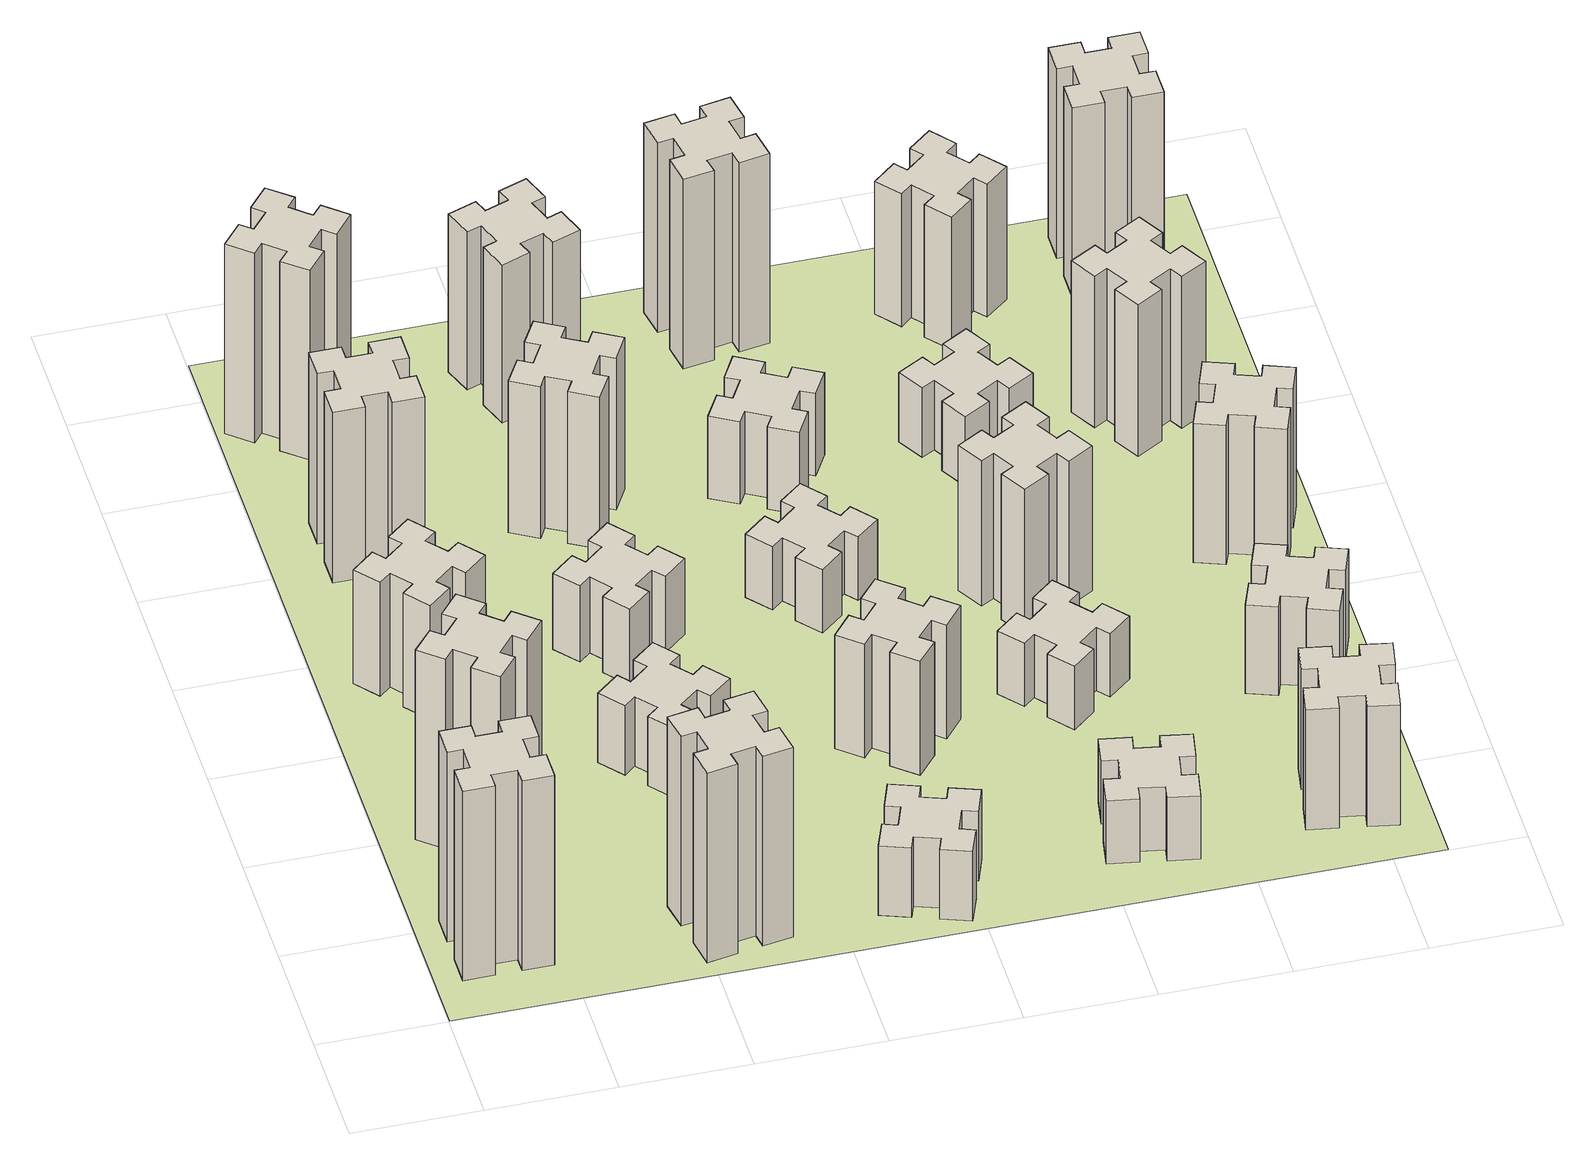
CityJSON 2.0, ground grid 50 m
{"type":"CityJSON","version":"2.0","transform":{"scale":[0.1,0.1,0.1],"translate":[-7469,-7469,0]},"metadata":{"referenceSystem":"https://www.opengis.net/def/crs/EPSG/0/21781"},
"CityObjects":{
"building1":{"type":"Building","attributes":{"class":"1000","function":"1000","usage":"1000","yearOfConstruction":2016,"roofType":"1000","measuredHeight":90,"storeysAboveGround":30,"storeysBelowGround":0},"geometry":[{"type":"Solid","lod":"1","boundaries":[[[[0,1,2,3,4,5,6,7,8,9,10,11,12,13,14,15,16,17,18,19]],[[17,16,20,21]],[[16,15,22,20]],[[15,14,23,22]],[[14,13,24,23]],[[13,12,25,24]],[[12,11,26,25]],[[11,10,27,26]],[[10,9,28,27]],[[9,8,29,28]],[[8,7,30,29]],[[7,6,31,30]],[[6,5,32,31]],[[5,4,33,32]],[[4,3,34,33]],[[3,2,35,34]],[[2,1,36,35]],[[1,0,37,36]],[[0,19,38,37]],[[19,18,39,38]],[[18,17,21,39]],[[24,25,26,27,28,29,30,31,32,33,34,35,36,37,38,39,21,20,22,23]]]]}]},
"building2":{"type":"Building","attributes":{"class":"1000","function":"1000","usage":"1000","yearOfConstruction":2016,"roofType":"1000","measuredHeight":90,"storeysAboveGround":30,"storeysBelowGround":0},"geometry":[{"type":"Solid","lod":"1","boundaries":[[[[40,41,42,43,44,45,46,47,48,49,50,51,52,53,54,55,56,57,58,59]],[[57,56,60,61]],[[56,55,62,60]],[[55,54,63,62]],[[54,53,64,63]],[[53,52,65,64]],[[52,51,66,65]],[[51,50,67,66]],[[50,49,68,67]],[[49,48,69,68]],[[48,47,70,69]],[[47,46,71,70]],[[46,45,72,71]],[[45,44,73,72]],[[44,43,74,73]],[[43,42,75,74]],[[42,41,76,75]],[[41,40,77,76]],[[40,59,78,77]],[[59,58,79,78]],[[58,57,61,79]],[[64,65,66,67,68,69,70,71,72,73,74,75,76,77,78,79,61,60,62,63]]]]}]},
"building3":{"type":"Building","attributes":{"class":"1000","function":"1000","usage":"1000","yearOfConstruction":2016,"roofType":"1000","measuredHeight":54,"storeysAboveGround":30,"storeysBelowGround":0},"geometry":[{"type":"Solid","lod":"1","boundaries":[[[[80,81,82,83,84,85,86,87,88,89,90,91,92,93,94,95,96,97,98,99]],[[97,96,100,101]],[[96,95,102,100]],[[95,94,103,102]],[[94,93,104,103]],[[93,92,105,104]],[[92,91,106,105]],[[91,90,107,106]],[[90,89,108,107]],[[89,88,109,108]],[[88,87,110,109]],[[87,86,111,110]],[[86,85,112,111]],[[85,84,113,112]],[[84,83,114,113]],[[83,82,115,114]],[[82,81,116,115]],[[81,80,117,116]],[[80,99,118,117]],[[99,98,119,118]],[[98,97,101,119]],[[104,105,106,107,108,109,110,111,112,113,114,115,116,117,118,119,101,100,102,103]]]]}]},
"building4":{"type":"Building","attributes":{"class":"1000","function":"1000","usage":"1000","yearOfConstruction":2016,"roofType":"1000","measuredHeight":81,"storeysAboveGround":30,"storeysBelowGround":0},"geometry":[{"type":"Solid","lod":"1","boundaries":[[[[120,121,122,123,124,125,126,127,128,129,130,131,132,133,134,135,136,137,138,139]],[[137,136,140,141]],[[136,135,142,140]],[[135,134,143,142]],[[134,133,144,143]],[[133,132,145,144]],[[132,131,146,145]],[[131,130,147,146]],[[130,129,148,147]],[[129,128,149,148]],[[128,127,150,149]],[[127,126,151,150]],[[126,125,152,151]],[[125,124,153,152]],[[124,123,154,153]],[[123,122,155,154]],[[122,121,156,155]],[[121,120,157,156]],[[120,139,158,157]],[[139,138,159,158]],[[138,137,141,159]],[[144,145,146,147,148,149,150,151,152,153,154,155,156,157,158,159,141,140,142,143]]]]}]},
"building5":{"type":"Building","attributes":{"class":"1000","function":"1000","usage":"1000","yearOfConstruction":2016,"roofType":"1000","measuredHeight":90,"storeysAboveGround":30,"storeysBelowGround":0},"geometry":[{"type":"Solid","lod":"1","boundaries":[[[[160,161,162,163,164,165,166,167,168,169,170,171,172,173,174,175,176,177,178,179]],[[177,176,180,181]],[[176,175,182,180]],[[175,174,183,182]],[[174,173,184,183]],[[173,172,185,184]],[[172,171,186,185]],[[171,170,187,186]],[[170,169,188,187]],[[169,168,189,188]],[[168,167,190,189]],[[167,166,191,190]],[[166,165,192,191]],[[165,164,193,192]],[[164,163,194,193]],[[163,162,195,194]],[[162,161,196,195]],[[161,160,197,196]],[[160,179,198,197]],[[179,178,199,198]],[[178,177,181,199]],[[184,185,186,187,188,189,190,191,192,193,194,195,196,197,198,199,181,180,182,183]]]]}]},
"building6":{"type":"Building","attributes":{"class":"1000","function":"1000","usage":"1000","yearOfConstruction":2016,"roofType":"1000","measuredHeight":90,"storeysAboveGround":30,"storeysBelowGround":0},"geometry":[{"type":"Solid","lod":"1","boundaries":[[[[200,201,202,203,204,205,206,207,208,209,210,211,212,213,214,215,216,217,218,219]],[[217,216,220,221]],[[216,215,222,220]],[[215,214,223,222]],[[214,213,224,223]],[[213,212,225,224]],[[212,211,226,225]],[[211,210,227,226]],[[210,209,228,227]],[[209,208,229,228]],[[208,207,230,229]],[[207,206,231,230]],[[206,205,232,231]],[[205,204,233,232]],[[204,203,234,233]],[[203,202,235,234]],[[202,201,236,235]],[[201,200,237,236]],[[200,219,238,237]],[[219,218,239,238]],[[218,217,221,239]],[[224,225,226,227,228,229,230,231,232,233,234,235,236,237,238,239,221,220,222,223]]]]}]},
"building7":{"type":"Building","attributes":{"class":"1000","function":"1000","usage":"1000","yearOfConstruction":2016,"roofType":"1000","measuredHeight":33,"storeysAboveGround":30,"storeysBelowGround":0},"geometry":[{"type":"Solid","lod":"1","boundaries":[[[[240,241,242,243,244,245,246,247,248,249,250,251,252,253,254,255,256,257,258,259]],[[257,256,260,261]],[[256,255,262,260]],[[255,254,263,262]],[[254,253,264,263]],[[253,252,265,264]],[[252,251,266,265]],[[251,250,267,266]],[[250,249,268,267]],[[249,248,269,268]],[[248,247,270,269]],[[247,246,271,270]],[[246,245,272,271]],[[245,244,273,272]],[[244,243,274,273]],[[243,242,275,274]],[[242,241,276,275]],[[241,240,277,276]],[[240,259,278,277]],[[259,258,279,278]],[[258,257,261,279]],[[264,265,266,267,268,269,270,271,272,273,274,275,276,277,278,279,261,260,262,263]]]]}]},
"building8":{"type":"Building","attributes":{"class":"1000","function":"1000","usage":"1000","yearOfConstruction":2016,"roofType":"1000","measuredHeight":36,"storeysAboveGround":30,"storeysBelowGround":0},"geometry":[{"type":"Solid","lod":"1","boundaries":[[[[280,281,282,283,284,285,286,287,288,289,290,291,292,293,294,295,296,297,298,299]],[[297,296,300,301]],[[296,295,302,300]],[[295,294,303,302]],[[294,293,304,303]],[[293,292,305,304]],[[292,291,306,305]],[[291,290,307,306]],[[290,289,308,307]],[[289,288,309,308]],[[288,287,310,309]],[[287,286,311,310]],[[286,285,312,311]],[[285,284,313,312]],[[284,283,314,313]],[[283,282,315,314]],[[282,281,316,315]],[[281,280,317,316]],[[280,299,318,317]],[[299,298,319,318]],[[298,297,301,319]],[[304,305,306,307,308,309,310,311,312,313,314,315,316,317,318,319,301,300,302,303]]]]}]},
"building9":{"type":"Building","attributes":{"class":"1000","function":"1000","usage":"1000","yearOfConstruction":2016,"roofType":"1000","measuredHeight":72,"storeysAboveGround":30,"storeysBelowGround":0},"geometry":[{"type":"Solid","lod":"1","boundaries":[[[[320,321,322,323,324,325,326,327,328,329,330,331,332,333,334,335,336,337,338,339]],[[337,336,340,341]],[[336,335,342,340]],[[335,334,343,342]],[[334,333,344,343]],[[333,332,345,344]],[[332,331,346,345]],[[331,330,347,346]],[[330,329,348,347]],[[329,328,349,348]],[[328,327,350,349]],[[327,326,351,350]],[[326,325,352,351]],[[325,324,353,352]],[[324,323,354,353]],[[323,322,355,354]],[[322,321,356,355]],[[321,320,357,356]],[[320,339,358,357]],[[339,338,359,358]],[[338,337,341,359]],[[344,345,346,347,348,349,350,351,352,353,354,355,356,357,358,359,341,340,342,343]]]]}]},
"building10":{"type":"Building","attributes":{"class":"1000","function":"1000","usage":"1000","yearOfConstruction":2016,"roofType":"1000","measuredHeight":33,"storeysAboveGround":30,"storeysBelowGround":0},"geometry":[{"type":"Solid","lod":"1","boundaries":[[[[360,361,362,363,364,365,366,367,368,369,370,371,372,373,374,375,376,377,378,379]],[[377,376,380,381]],[[376,375,382,380]],[[375,374,383,382]],[[374,373,384,383]],[[373,372,385,384]],[[372,371,386,385]],[[371,370,387,386]],[[370,369,388,387]],[[369,368,389,388]],[[368,367,390,389]],[[367,366,391,390]],[[366,365,392,391]],[[365,364,393,392]],[[364,363,394,393]],[[363,362,395,394]],[[362,361,396,395]],[[361,360,397,396]],[[360,379,398,397]],[[379,378,399,398]],[[378,377,381,399]],[[384,385,386,387,388,389,390,391,392,393,394,395,396,397,398,399,381,380,382,383]]]]}]},
"building11":{"type":"Building","attributes":{"class":"1000","function":"1000","usage":"1000","yearOfConstruction":2016,"roofType":"1000","measuredHeight":75,"storeysAboveGround":30,"storeysBelowGround":0},"geometry":[{"type":"Solid","lod":"1","boundaries":[[[[400,401,402,403,404,405,406,407,408,409,410,411,412,413,414,415,416,417,418,419]],[[417,416,420,421]],[[416,415,422,420]],[[415,414,423,422]],[[414,413,424,423]],[[413,412,425,424]],[[412,411,426,425]],[[411,410,427,426]],[[410,409,428,427]],[[409,408,429,428]],[[408,407,430,429]],[[407,406,431,430]],[[406,405,432,431]],[[405,404,433,432]],[[404,403,434,433]],[[403,402,435,434]],[[402,401,436,435]],[[401,400,437,436]],[[400,419,438,437]],[[419,418,439,438]],[[418,417,421,439]],[[424,425,426,427,428,429,430,431,432,433,434,435,436,437,438,439,421,420,422,423]]]]}]},
"building12":{"type":"Building","attributes":{"class":"1000","function":"1000","usage":"1000","yearOfConstruction":2016,"roofType":"1000","measuredHeight":54,"storeysAboveGround":30,"storeysBelowGround":0},"geometry":[{"type":"Solid","lod":"1","boundaries":[[[[440,441,442,443,444,445,446,447,448,449,450,451,452,453,454,455,456,457,458,459]],[[457,456,460,461]],[[456,455,462,460]],[[455,454,463,462]],[[454,453,464,463]],[[453,452,465,464]],[[452,451,466,465]],[[451,450,467,466]],[[450,449,468,467]],[[449,448,469,468]],[[448,447,470,469]],[[447,446,471,470]],[[446,445,472,471]],[[445,444,473,472]],[[444,443,474,473]],[[443,442,475,474]],[[442,441,476,475]],[[441,440,477,476]],[[440,459,478,477]],[[459,458,479,478]],[[458,457,461,479]],[[464,465,466,467,468,469,470,471,472,473,474,475,476,477,478,479,461,460,462,463]]]]}]},
"building13":{"type":"Building","attributes":{"class":"1000","function":"1000","usage":"1000","yearOfConstruction":2016,"roofType":"1000","measuredHeight":30,"storeysAboveGround":30,"storeysBelowGround":0},"geometry":[{"type":"Solid","lod":"1","boundaries":[[[[480,481,482,483,484,485,486,487,488,489,490,491,492,493,494,495,496,497,498,499]],[[497,496,500,501]],[[496,495,502,500]],[[495,494,503,502]],[[494,493,504,503]],[[493,492,505,504]],[[492,491,506,505]],[[491,490,507,506]],[[490,489,508,507]],[[489,488,509,508]],[[488,487,510,509]],[[487,486,511,510]],[[486,485,512,511]],[[485,484,513,512]],[[484,483,514,513]],[[483,482,515,514]],[[482,481,516,515]],[[481,480,517,516]],[[480,499,518,517]],[[499,498,519,518]],[[498,497,501,519]],[[504,505,506,507,508,509,510,511,512,513,514,515,516,517,518,519,501,500,502,503]]]]}]},
"building14":{"type":"Building","attributes":{"class":"1000","function":"1000","usage":"1000","yearOfConstruction":2016,"roofType":"1000","measuredHeight":39,"storeysAboveGround":30,"storeysBelowGround":0},"geometry":[{"type":"Solid","lod":"1","boundaries":[[[[520,521,522,523,524,525,526,527,528,529,530,531,532,533,534,535,536,537,538,539]],[[537,536,540,541]],[[536,535,542,540]],[[535,534,543,542]],[[534,533,544,543]],[[533,532,545,544]],[[532,531,546,545]],[[531,530,547,546]],[[530,529,548,547]],[[529,528,549,548]],[[528,527,550,549]],[[527,526,551,550]],[[526,525,552,551]],[[525,524,553,552]],[[524,523,554,553]],[[523,522,555,554]],[[522,521,556,555]],[[521,520,557,556]],[[520,539,558,557]],[[539,538,559,558]],[[538,537,541,559]],[[544,545,546,547,548,549,550,551,552,553,554,555,556,557,558,559,541,540,542,543]]]]}]},
"building15":{"type":"Building","attributes":{"class":"1000","function":"1000","usage":"1000","yearOfConstruction":2016,"roofType":"1000","measuredHeight":30,"storeysAboveGround":30,"storeysBelowGround":0},"geometry":[{"type":"Solid","lod":"1","boundaries":[[[[560,561,562,563,564,565,566,567,568,569,570,571,572,573,574,575,576,577,578,579]],[[577,576,580,581]],[[576,575,582,580]],[[575,574,583,582]],[[574,573,584,583]],[[573,572,585,584]],[[572,571,586,585]],[[571,570,587,586]],[[570,569,588,587]],[[569,568,589,588]],[[568,567,590,589]],[[567,566,591,590]],[[566,565,592,591]],[[565,564,593,592]],[[564,563,594,593]],[[563,562,595,594]],[[562,561,596,595]],[[561,560,597,596]],[[560,579,598,597]],[[579,578,599,598]],[[578,577,581,599]],[[584,585,586,587,588,589,590,591,592,593,594,595,596,597,598,599,581,580,582,583]]]]}]},
"building16":{"type":"Building","attributes":{"class":"1000","function":"1000","usage":"1000","yearOfConstruction":2016,"roofType":"1000","measuredHeight":90,"storeysAboveGround":30,"storeysBelowGround":0},"geometry":[{"type":"Solid","lod":"1","boundaries":[[[[600,601,602,603,604,605,606,607,608,609,610,611,612,613,614,615,616,617,618,619]],[[617,616,620,621]],[[616,615,622,620]],[[615,614,623,622]],[[614,613,624,623]],[[613,612,625,624]],[[612,611,626,625]],[[611,610,627,626]],[[610,609,628,627]],[[609,608,629,628]],[[608,607,630,629]],[[607,606,631,630]],[[606,605,632,631]],[[605,604,633,632]],[[604,603,634,633]],[[603,602,635,634]],[[602,601,636,635]],[[601,600,637,636]],[[600,619,638,637]],[[619,618,639,638]],[[618,617,621,639]],[[624,625,626,627,628,629,630,631,632,633,634,635,636,637,638,639,621,620,622,623]]]]}]},
"building17":{"type":"Building","attributes":{"class":"1000","function":"1000","usage":"1000","yearOfConstruction":2016,"roofType":"1000","measuredHeight":30,"storeysAboveGround":30,"storeysBelowGround":0},"geometry":[{"type":"Solid","lod":"1","boundaries":[[[[640,641,642,643,644,645,646,647,648,649,650,651,652,653,654,655,656,657,658,659]],[[657,656,660,661]],[[656,655,662,660]],[[655,654,663,662]],[[654,653,664,663]],[[653,652,665,664]],[[652,651,666,665]],[[651,650,667,666]],[[650,649,668,667]],[[649,648,669,668]],[[648,647,670,669]],[[647,646,671,670]],[[646,645,672,671]],[[645,644,673,672]],[[644,643,674,673]],[[643,642,675,674]],[[642,641,676,675]],[[641,640,677,676]],[[640,659,678,677]],[[659,658,679,678]],[[658,657,661,679]],[[664,665,666,667,668,669,670,671,672,673,674,675,676,677,678,679,661,660,662,663]]]]}]},
"building18":{"type":"Building","attributes":{"class":"1000","function":"1000","usage":"1000","yearOfConstruction":2016,"roofType":"1000","measuredHeight":69,"storeysAboveGround":30,"storeysBelowGround":0},"geometry":[{"type":"Solid","lod":"1","boundaries":[[[[680,681,682,683,684,685,686,687,688,689,690,691,692,693,694,695,696,697,698,699]],[[697,696,700,701]],[[696,695,702,700]],[[695,694,703,702]],[[694,693,704,703]],[[693,692,705,704]],[[692,691,706,705]],[[691,690,707,706]],[[690,689,708,707]],[[689,688,709,708]],[[688,687,710,709]],[[687,686,711,710]],[[686,685,712,711]],[[685,684,713,712]],[[684,683,714,713]],[[683,682,715,714]],[[682,681,716,715]],[[681,680,717,716]],[[680,699,718,717]],[[699,698,719,718]],[[698,697,701,719]],[[704,705,706,707,708,709,710,711,712,713,714,715,716,717,718,719,701,700,702,703]]]]}]},
"building19":{"type":"Building","attributes":{"class":"1000","function":"1000","usage":"1000","yearOfConstruction":2016,"roofType":"1000","measuredHeight":33,"storeysAboveGround":30,"storeysBelowGround":0},"geometry":[{"type":"Solid","lod":"1","boundaries":[[[[720,721,722,723,724,725,726,727,728,729,730,731,732,733,734,735,736,737,738,739]],[[737,736,740,741]],[[736,735,742,740]],[[735,734,743,742]],[[734,733,744,743]],[[733,732,745,744]],[[732,731,746,745]],[[731,730,747,746]],[[730,729,748,747]],[[729,728,749,748]],[[728,727,750,749]],[[727,726,751,750]],[[726,725,752,751]],[[725,724,753,752]],[[724,723,754,753]],[[723,722,755,754]],[[722,721,756,755]],[[721,720,757,756]],[[720,739,758,757]],[[739,738,759,758]],[[738,737,741,759]],[[744,745,746,747,748,749,750,751,752,753,754,755,756,757,758,759,741,740,742,743]]]]}]},
"building20":{"type":"Building","attributes":{"class":"1000","function":"1000","usage":"1000","yearOfConstruction":2016,"roofType":"1000","measuredHeight":57,"storeysAboveGround":30,"storeysBelowGround":0},"geometry":[{"type":"Solid","lod":"1","boundaries":[[[[760,761,762,763,764,765,766,767,768,769,770,771,772,773,774,775,776,777,778,779]],[[777,776,780,781]],[[776,775,782,780]],[[775,774,783,782]],[[774,773,784,783]],[[773,772,785,784]],[[772,771,786,785]],[[771,770,787,786]],[[770,769,788,787]],[[769,768,789,788]],[[768,767,790,789]],[[767,766,791,790]],[[766,765,792,791]],[[765,764,793,792]],[[764,763,794,793]],[[763,762,795,794]],[[762,761,796,795]],[[761,760,797,796]],[[760,779,798,797]],[[779,778,799,798]],[[778,777,781,799]],[[784,785,786,787,788,789,790,791,792,793,794,795,796,797,798,799,781,780,782,783]]]]}]},
"building21":{"type":"Building","attributes":{"class":"1000","function":"1000","usage":"1000","yearOfConstruction":2016,"roofType":"1000","measuredHeight":63,"storeysAboveGround":30,"storeysBelowGround":0},"geometry":[{"type":"Solid","lod":"1","boundaries":[[[[800,801,802,803,804,805,806,807,808,809,810,811,812,813,814,815,816,817,818,819]],[[817,816,820,821]],[[816,815,822,820]],[[815,814,823,822]],[[814,813,824,823]],[[813,812,825,824]],[[812,811,826,825]],[[811,810,827,826]],[[810,809,828,827]],[[809,808,829,828]],[[808,807,830,829]],[[807,806,831,830]],[[806,805,832,831]],[[805,804,833,832]],[[804,803,834,833]],[[803,802,835,834]],[[802,801,836,835]],[[801,800,837,836]],[[800,819,838,837]],[[819,818,839,838]],[[818,817,821,839]],[[824,825,826,827,828,829,830,831,832,833,834,835,836,837,838,839,821,820,822,823]]]]}]},
"building22":{"type":"Building","attributes":{"class":"1000","function":"1000","usage":"1000","yearOfConstruction":2016,"roofType":"1000","measuredHeight":42,"storeysAboveGround":30,"storeysBelowGround":0},"geometry":[{"type":"Solid","lod":"1","boundaries":[[[[840,841,842,843,844,845,846,847,848,849,850,851,852,853,854,855,856,857,858,859]],[[857,856,860,861]],[[856,855,862,860]],[[855,854,863,862]],[[854,853,864,863]],[[853,852,865,864]],[[852,851,866,865]],[[851,850,867,866]],[[850,849,868,867]],[[849,848,869,868]],[[848,847,870,869]],[[847,846,871,870]],[[846,845,872,871]],[[845,844,873,872]],[[844,843,874,873]],[[843,842,875,874]],[[842,841,876,875]],[[841,840,877,876]],[[840,859,878,877]],[[859,858,879,878]],[[858,857,861,879]],[[864,865,866,867,868,869,870,871,872,873,874,875,876,877,878,879,861,860,862,863]]]]}]},
"building23":{"type":"Building","attributes":{"class":"1000","function":"1000","usage":"1000","yearOfConstruction":2016,"roofType":"1000","measuredHeight":66,"storeysAboveGround":30,"storeysBelowGround":0},"geometry":[{"type":"Solid","lod":"1","boundaries":[[[[880,881,882,883,884,885,886,887,888,889,890,891,892,893,894,895,896,897,898,899]],[[897,896,900,901]],[[896,895,902,900]],[[895,894,903,902]],[[894,893,904,903]],[[893,892,905,904]],[[892,891,906,905]],[[891,890,907,906]],[[890,889,908,907]],[[889,888,909,908]],[[888,887,910,909]],[[887,886,911,910]],[[886,885,912,911]],[[885,884,913,912]],[[884,883,914,913]],[[883,882,915,914]],[[882,881,916,915]],[[881,880,917,916]],[[880,899,918,917]],[[899,898,919,918]],[[898,897,901,919]],[[904,905,906,907,908,909,910,911,912,913,914,915,916,917,918,919,901,900,902,903]]]]}]},
"building24":{"type":"Building","attributes":{"class":"1000","function":"1000","usage":"1000","yearOfConstruction":2016,"roofType":"1000","measuredHeight":72,"storeysAboveGround":30,"storeysBelowGround":0},"geometry":[{"type":"Solid","lod":"1","boundaries":[[[[920,921,922,923,924,925,926,927,928,929,930,931,932,933,934,935,936,937,938,939]],[[937,936,940,941]],[[936,935,942,940]],[[935,934,943,942]],[[934,933,944,943]],[[933,932,945,944]],[[932,931,946,945]],[[931,930,947,946]],[[930,929,948,947]],[[929,928,949,948]],[[928,927,950,949]],[[927,926,951,950]],[[926,925,952,951]],[[925,924,953,952]],[[924,923,954,953]],[[923,922,955,954]],[[922,921,956,955]],[[921,920,957,956]],[[920,939,958,957]],[[939,938,959,958]],[[938,937,941,959]],[[944,945,946,947,948,949,950,951,952,953,954,955,956,957,958,959,941,940,942,943]]]]}]},
"building25":{"type":"Building","attributes":{"class":"1000","function":"1000","usage":"1000","yearOfConstruction":2016,"roofType":"1000","measuredHeight":90,"storeysAboveGround":30,"storeysBelowGround":0},"geometry":[{"type":"Solid","lod":"1","boundaries":[[[[960,961,962,963,964,965,966,967,968,969,970,971,972,973,974,975,976,977,978,979]],[[977,976,980,981]],[[976,975,982,980]],[[975,974,983,982]],[[974,973,984,983]],[[973,972,985,984]],[[972,971,986,985]],[[971,970,987,986]],[[970,969,988,987]],[[969,968,989,988]],[[968,967,990,989]],[[967,966,991,990]],[[966,965,992,991]],[[965,964,993,992]],[[964,963,994,993]],[[963,962,995,994]],[[962,961,996,995]],[[961,960,997,996]],[[960,979,998,997]],[[979,978,999,998]],[[978,977,981,999]],[[984,985,986,987,988,989,990,991,992,993,994,995,996,997,998,999,981,980,982,983]]]]}]},
"landuse1":{"type":"LandUse","attributes":{"name":"plot1","function":"1010"},"geometry":[{"type":"MultiSurface","lod":"1","boundaries":[[[1000,1001,1002,1003]]]}]}
},
"vertices":[
[165,425,0],[165,325,0],[105,325,0],[105,205,0],[225,205,0],[225,265,0],[325,265,0],[325,205,0],[445,205,0],[445,325,0],[385,325,0],[385,425,0],[445,425,0],[445,545,0],[325,545,0],[325,485,0],[225,485,0],[225,545,0],[105,545,0],[105,425,0],[225,485,900],[225,545,900],[325,485,900],[325,545,900],[445,545,900],[445,425,900],[385,425,900],[385,325,900],[445,325,900],[445,205,900],[325,205,900],[325,265,900],[225,265,900],[225,205,900],[105,205,900],[105,325,900],[165,325,900],[165,425,900],[105,425,900],[105,545,900],
[484,1067,0],[408,1132,0],[446,1178,0],[354,1255,0],[277,1163,0],[323,1124,0],[259,1048,0],[213,1086,0],[136,994,0],[228,917,0],[266,963,0],[343,899,0],[304,853,0],[396,776,0],[473,868,0],[427,906,0],[492,983,0],[538,944,0],[615,1036,0],[523,1113,0],[492,983,900],[538,944,900],[427,906,900],[473,868,900],[396,776,900],[304,853,900],[343,899,900],[266,963,900],[228,917,900],[136,994,900],[213,1086,900],[259,1048,900],[323,1124,900],[277,1163,900],[354,1255,900],[446,1178,900],[408,1132,900],[484,1067,900],[523,1113,900],[615,1036,900],
[492,1888,0],[427,1964,0],[473,2003,0],[396,2095,0],[304,2018,0],[343,1972,0],[266,1907,0],[228,1953,0],[136,1876,0],[213,1784,0],[259,1823,0],[323,1746,0],[277,1708,0],[354,1616,0],[446,1693,0],[408,1739,0],[484,1803,0],[523,1757,0],[615,1834,0],[538,1926,0],[484,1803,540],[523,1757,540],[408,1739,540],[446,1693,540],[354,1616,540],[277,1708,540],[323,1746,540],[259,1823,540],[213,1784,540],[136,1876,540],[228,1953,540],[266,1907,540],[343,1972,540],[304,2018,540],[396,2095,540],[473,2003,540],[427,1964,540],[492,1888,540],[538,1926,540],[615,1834,540],
[485,2545,0],[485,2645,0],[545,2645,0],[545,2765,0],[425,2765,0],[425,2705,0],[325,2705,0],[325,2765,0],[205,2765,0],[205,2645,0],[265,2645,0],[265,2545,0],[205,2545,0],[205,2425,0],[325,2425,0],[325,2485,0],[425,2485,0],[425,2425,0],[545,2425,0],[545,2545,0],[425,2485,810],[425,2425,810],[325,2485,810],[325,2425,810],[205,2425,810],[205,2545,810],[265,2545,810],[265,2645,810],[205,2645,810],[205,2765,810],[325,2765,810],[325,2705,810],[425,2705,810],[425,2765,810],[545,2765,810],[545,2645,810],[485,2645,810],[485,2545,810],[545,2545,810],[545,2425,810],
[1085,158,0],[1184,176,0],[1194,117,0],[1312,137,0],[1291,256,0],[1232,245,0],[1215,344,0],[1274,354,0],[1253,472,0],[1135,451,0],[1145,392,0],[1047,375,0],[1037,434,0],[918,413,0],[939,295,0],[998,305,0],[1016,207,0],[957,197,0],[977,78,0],[1096,99,0],[1016,207,900],[957,197,900],[998,305,900],[939,295,900],[918,413,900],[1037,434,900],[1047,375,900],[1145,392,900],[1135,451,900],[1253,472,900],[1274,354,900],[1215,344,900],[1232,245,900],[1291,256,900],[1312,137,900],[1194,117,900],[1184,176,900],[1085,158,900],[1096,99,900],[977,78,900],
[384,3387,0],[308,3452,0],[346,3498,0],[254,3575,0],[177,3483,0],[223,3444,0],[159,3368,0],[113,3406,0],[36,3314,0],[128,3237,0],[166,3283,0],[243,3219,0],[204,3173,0],[296,3096,0],[373,3188,0],[327,3226,0],[392,3303,0],[438,3264,0],[515,3356,0],[423,3433,0],[392,3303,900],[438,3264,900],[327,3226,900],[373,3188,900],[296,3096,900],[204,3173,900],[243,3219,900],[166,3283,900],[128,3237,900],[36,3314,900],[113,3406,900],[159,3368,900],[223,3444,900],[177,3483,900],[254,3575,900],[346,3498,900],[308,3452,900],[384,3387,900],[423,3433,900],[515,3356,900],
[1083,1332,0],[1006,1267,0],[968,1313,0],[876,1236,0],[953,1144,0],[999,1183,0],[1063,1106,0],[1017,1068,0],[1094,976,0],[1186,1053,0],[1148,1099,0],[1224,1163,0],[1263,1117,0],[1355,1194,0],[1278,1286,0],[1232,1248,0],[1167,1324,0],[1213,1363,0],[1136,1455,0],[1044,1378,0],[1167,1324,330],[1213,1363,330],[1232,1248,330],[1278,1286,330],[1355,1194,330],[1263,1117,330],[1224,1163,330],[1148,1099,330],[1186,1053,330],[1094,976,330],[1017,1068,330],[1063,1106,330],[999,1183,330],[953,1144,330],[876,1236,330],[968,1313,330],[1006,1267,330],[1083,1332,330],[1044,1378,330],[1136,1455,330],
[1083,1972,0],[1006,1907,0],[968,1953,0],[876,1876,0],[953,1784,0],[999,1823,0],[1063,1746,0],[1017,1708,0],[1094,1616,0],[1186,1693,0],[1148,1739,0],[1224,1803,0],[1263,1757,0],[1355,1834,0],[1278,1926,0],[1232,1888,0],[1167,1964,0],[1213,2003,0],[1136,2095,0],[1044,2018,0],[1167,1964,360],[1213,2003,360],[1232,1888,360],[1278,1926,360],[1355,1834,360],[1263,1757,360],[1224,1803,360],[1148,1739,360],[1186,1693,360],[1094,1616,360],[1017,1708,360],[1063,1746,360],[999,1823,360],[953,1784,360],[876,1876,360],[968,1953,360],[1006,1907,360],[1083,1972,360],[1044,2018,360],[1136,2095,360],
[1214,2666,0],[1127,2716,0],[1157,2768,0],[1053,2828,0],[993,2724,0],[1045,2694,0],[995,2607,0],[943,2637,0],[883,2533,0],[987,2473,0],[1017,2525,0],[1104,2475,0],[1074,2423,0],[1178,2363,0],[1238,2467,0],[1186,2497,0],[1236,2584,0],[1288,2554,0],[1348,2658,0],[1244,2718,0],[1236,2584,720],[1288,2554,720],[1186,2497,720],[1238,2467,720],[1178,2363,720],[1074,2423,720],[1104,2475,720],[1017,2525,720],[987,2473,720],[883,2533,720],[943,2637,720],[995,2607,720],[1045,2694,720],[993,2724,720],[1053,2828,720],[1157,2768,720],[1127,2716,720],[1214,2666,720],[1244,2718,720],[1348,2658,720],
[1769,360,0],[1735,266,0],[1679,287,0],[1637,174,0],[1750,133,0],[1771,189,0],[1865,155,0],[1844,99,0],[1957,57,0],[1998,170,0],[1942,191,0],[1976,285,0],[2032,264,0],[2073,377,0],[1960,418,0],[1940,362,0],[1846,396,0],[1867,452,0],[1754,493,0],[1713,380,0],[1846,396,330],[1867,452,330],[1940,362,330],[1960,418,330],[2073,377,330],[2032,264,330],[1976,285,330],[1942,191,330],[1998,170,330],[1957,57,330],[1844,99,330],[1865,155,330],[1771,189,330],[1750,133,330],[1637,174,330],[1679,287,330],[1735,266,330],[1769,360,330],[1713,380,330],[1754,493,330],
[1125,3456,0],[1031,3422,0],[1010,3478,0],[897,3437,0],[939,3324,0],[995,3345,0],[1029,3251,0],[973,3230,0],[1014,3117,0],[1127,3159,0],[1106,3215,0],[1200,3249,0],[1220,3193,0],[1333,3234,0],[1292,3347,0],[1236,3326,0],[1202,3420,0],[1258,3440,0],[1217,3553,0],[1104,3512,0],[1202,3420,750],[1258,3440,750],[1236,3326,750],[1292,3347,750],[1333,3234,750],[1220,3193,750],[1200,3249,750],[1106,3215,750],[1127,3159,750],[1014,3117,750],[973,3230,750],[1029,3251,750],[995,3345,750],[939,3324,750],[897,3437,750],[1010,3478,750],[1031,3422,750],[1125,3456,750],[1104,3512,750],[1217,3553,750],
[1846,1063,0],[1923,999,0],[1884,953,0],[1976,876,0],[2053,968,0],[2007,1006,0],[2072,1083,0],[2118,1044,0],[2195,1136,0],[2103,1213,0],[2064,1167,0],[1988,1232,0],[2026,1278,0],[1934,1355,0],[1857,1263,0],[1903,1224,0],[1839,1148,0],[1793,1186,0],[1716,1094,0],[1808,1017,0],[1839,1148,540],[1793,1186,540],[1903,1224,540],[1857,1263,540],[1934,1355,540],[2026,1278,540],[1988,1232,540],[2064,1167,540],[2103,1213,540],[2195,1136,540],[2118,1044,540],[2072,1083,540],[2007,1006,540],[2053,968,540],[1976,876,540],[1884,953,540],[1923,999,540],[1846,1063,540],[1808,1017,540],[1716,1094,540],
[1972,1988,0],[1907,2064,0],[1953,2103,0],[1876,2195,0],[1784,2118,0],[1823,2072,0],[1746,2007,0],[1708,2053,0],[1616,1976,0],[1693,1884,0],[1739,1923,0],[1803,1846,0],[1757,1808,0],[1834,1716,0],[1926,1793,0],[1888,1839,0],[1964,1903,0],[2003,1857,0],[2095,1934,0],[2018,2026,0],[1964,1903,300],[2003,1857,300],[1888,1839,300],[1926,1793,300],[1834,1716,300],[1757,1808,300],[1803,1846,300],[1739,1923,300],[1693,1884,300],[1616,1976,300],[1708,2053,300],[1746,2007,300],[1823,2072,300],[1784,2118,300],[1876,2195,300],[1953,2103,300],[1907,2064,300],[1972,1988,300],[2018,2026,300],[2095,1934,300],
[1926,2497,0],[1976,2584,0],[2028,2554,0],[2088,2658,0],[1984,2718,0],[1954,2666,0],[1867,2716,0],[1897,2768,0],[1793,2828,0],[1733,2724,0],[1785,2694,0],[1735,2607,0],[1683,2637,0],[1623,2533,0],[1727,2473,0],[1757,2525,0],[1844,2475,0],[1814,2423,0],[1918,2363,0],[1978,2467,0],[1844,2475,390],[1814,2423,390],[1757,2525,390],[1727,2473,390],[1623,2533,390],[1683,2637,390],[1735,2607,390],[1785,2694,390],[1733,2724,390],[1793,2828,390],[1897,2768,390],[1867,2716,390],[1954,2666,390],[1984,2718,390],[2088,2658,390],[2028,2554,390],[1976,2584,390],[1926,2497,390],[1978,2467,390],[1918,2363,390],
[2596,444,0],[2578,345,0],[2519,356,0],[2498,237,0],[2617,217,0],[2627,276,0],[2725,258,0],[2715,199,0],[2833,178,0],[2854,297,0],[2795,307,0],[2812,405,0],[2871,395,0],[2892,513,0],[2774,534,0],[2764,475,0],[2665,492,0],[2676,551,0],[2557,572,0],[2537,454,0],[2665,492,300],[2676,551,300],[2764,475,300],[2774,534,300],[2892,513,300],[2871,395,300],[2812,405,300],[2795,307,300],[2854,297,300],[2833,178,300],[2715,199,300],[2725,258,300],[2627,276,300],[2617,217,300],[2498,237,300],[2519,356,300],[2578,345,300],[2596,444,300],[2537,454,300],[2557,572,300],
[1972,3405,0],[1955,3504,0],[2014,3514,0],[1993,3632,0],[1875,3611,0],[1885,3552,0],[1787,3535,0],[1777,3594,0],[1658,3573,0],[1679,3455,0],[1738,3465,0],[1756,3367,0],[1697,3357,0],[1717,3238,0],[1836,3259,0],[1825,3318,0],[1924,3336,0],[1934,3277,0],[2052,3297,0],[2031,3416,0],[1924,3336,900],[1934,3277,900],[1825,3318,900],[1836,3259,900],[1717,3238,900],[1697,3357,900],[1756,3367,900],[1738,3465,900],[1679,3455,900],[1658,3573,900],[1777,3594,900],[1787,3535,900],[1885,3552,900],[1875,3611,900],[1993,3632,900],[2014,3514,900],[1955,3504,900],[1972,3405,900],[2031,3416,900],[2052,3297,900],
[2628,1099,0],[2704,1163,0],[2743,1117,0],[2835,1194,0],[2758,1286,0],[2712,1248,0],[2647,1324,0],[2693,1363,0],[2616,1455,0],[2524,1378,0],[2563,1332,0],[2486,1267,0],[2448,1313,0],[2356,1236,0],[2433,1144,0],[2479,1183,0],[2543,1106,0],[2497,1068,0],[2574,976,0],[2666,1053,0],[2543,1106,300],[2497,1068,300],[2479,1183,300],[2433,1144,300],[2356,1236,300],[2448,1313,300],[2486,1267,300],[2563,1332,300],[2524,1378,300],[2616,1455,300],[2693,1363,300],[2647,1324,300],[2712,1248,300],[2758,1286,300],[2835,1194,300],[2743,1117,300],[2704,1163,300],[2628,1099,300],[2666,1053,300],[2574,976,300],
[2716,1767,0],[2666,1854,0],[2718,1884,0],[2658,1988,0],[2554,1928,0],[2584,1876,0],[2497,1826,0],[2467,1878,0],[2363,1818,0],[2423,1714,0],[2475,1744,0],[2525,1657,0],[2473,1627,0],[2533,1523,0],[2637,1583,0],[2607,1635,0],[2694,1685,0],[2724,1633,0],[2828,1693,0],[2768,1797,0],[2694,1685,690],[2724,1633,690],[2607,1635,690],[2637,1583,690],[2533,1523,690],[2473,1627,690],[2525,1657,690],[2475,1744,690],[2423,1714,690],[2363,1818,690],[2467,1878,690],[2497,1826,690],[2584,1876,690],[2554,1928,690],[2658,1988,690],[2718,1884,690],[2666,1854,690],[2716,1767,690],[2768,1797,690],[2828,1693,690],
[2607,2475,0],[2694,2525,0],[2724,2473,0],[2828,2533,0],[2768,2637,0],[2716,2607,0],[2666,2694,0],[2718,2724,0],[2658,2828,0],[2554,2768,0],[2584,2716,0],[2497,2666,0],[2467,2718,0],[2363,2658,0],[2423,2554,0],[2475,2584,0],[2525,2497,0],[2473,2467,0],[2533,2363,0],[2637,2423,0],[2525,2497,330],[2473,2467,330],[2475,2584,330],[2423,2554,330],[2363,2658,330],[2467,2718,330],[2497,2666,330],[2584,2716,330],[2554,2768,330],[2658,2828,330],[2718,2724,330],[2666,2694,330],[2716,2607,330],[2768,2637,330],[2828,2533,330],[2724,2473,330],[2694,2525,330],[2607,2475,330],[2637,2423,330],[2533,2363,330],
[3504,475,0],[3405,492,0],[3416,551,0],[3297,572,0],[3277,454,0],[3336,444,0],[3318,345,0],[3259,356,0],[3238,237,0],[3357,217,0],[3367,276,0],[3465,258,0],[3455,199,0],[3573,178,0],[3594,297,0],[3535,307,0],[3552,405,0],[3611,395,0],[3632,513,0],[3514,534,0],[3552,405,570],[3611,395,570],[3535,307,570],[3594,297,570],[3573,178,570],[3455,199,570],[3465,258,570],[3367,276,570],[3357,217,570],[3238,237,570],[3259,356,570],[3318,345,570],[3336,444,570],[3277,454,570],[3297,572,570],[3416,551,570],[3405,492,570],[3504,475,570],[3514,534,570],[3632,513,570],
[2812,3368,0],[2747,3444,0],[2793,3483,0],[2716,3575,0],[2624,3498,0],[2663,3452,0],[2586,3387,0],[2548,3433,0],[2456,3356,0],[2533,3264,0],[2579,3303,0],[2643,3226,0],[2597,3188,0],[2674,3096,0],[2766,3173,0],[2728,3219,0],[2804,3283,0],[2843,3237,0],[2935,3314,0],[2858,3406,0],[2804,3283,630],[2843,3237,630],[2728,3219,630],[2766,3173,630],[2674,3096,630],[2597,3188,630],[2643,3226,630],[2579,3303,630],[2533,3264,630],[2456,3356,630],[2548,3433,630],[2586,3387,630],[2663,3452,630],[2624,3498,630],[2716,3575,630],[2793,3483,630],[2747,3444,630],[2812,3368,630],[2858,3406,630],[2935,3314,630],
[3351,1029,0],[3445,995,0],[3424,939,0],[3537,897,0],[3578,1010,0],[3522,1031,0],[3556,1125,0],[3612,1104,0],[3653,1217,0],[3540,1258,0],[3520,1202,0],[3426,1236,0],[3447,1292,0],[3334,1333,0],[3293,1220,0],[3349,1200,0],[3315,1106,0],[3259,1127,0],[3217,1014,0],[3330,973,0],[3315,1106,420],[3259,1127,420],[3349,1200,420],[3293,1220,420],[3334,1333,420],[3447,1292,420],[3426,1236,420],[3520,1202,420],[3540,1258,420],[3653,1217,420],[3612,1104,420],[3556,1125,420],[3522,1031,420],[3578,1010,420],[3537,897,420],[3424,939,420],[3445,995,420],[3351,1029,420],[3330,973,420],[3217,1014,420],
[3520,1942,0],[3426,1976,0],[3447,2032,0],[3334,2073,0],[3293,1960,0],[3349,1940,0],[3315,1846,0],[3259,1867,0],[3217,1754,0],[3330,1713,0],[3351,1769,0],[3445,1735,0],[3424,1679,0],[3537,1637,0],[3578,1750,0],[3522,1771,0],[3556,1865,0],[3612,1844,0],[3653,1957,0],[3540,1998,0],[3556,1865,660],[3612,1844,660],[3522,1771,660],[3578,1750,660],[3537,1637,660],[3424,1679,660],[3445,1735,660],[3351,1769,660],[3330,1713,660],[3217,1754,660],[3259,1867,660],[3315,1846,660],[3349,1940,660],[3293,1960,660],[3334,2073,660],[3447,2032,660],[3426,1976,660],[3520,1942,660],[3540,1998,660],[3653,1957,660],
[3247,2475,0],[3334,2525,0],[3364,2473,0],[3468,2533,0],[3408,2637,0],[3356,2607,0],[3306,2694,0],[3358,2724,0],[3298,2828,0],[3194,2768,0],[3224,2716,0],[3137,2666,0],[3107,2718,0],[3003,2658,0],[3063,2554,0],[3115,2584,0],[3165,2497,0],[3113,2467,0],[3173,2363,0],[3277,2423,0],[3165,2497,720],[3113,2467,720],[3115,2584,720],[3063,2554,720],[3003,2658,720],[3107,2718,720],[3137,2666,720],[3224,2716,720],[3194,2768,720],[3298,2828,720],[3358,2724,720],[3306,2694,720],[3356,2607,720],[3408,2637,720],[3468,2533,720],[3364,2473,720],[3334,2525,720],[3247,2475,720],[3277,2423,720],[3173,2363,720],
[3285,3325,0],[3385,3325,0],[3385,3265,0],[3505,3265,0],[3505,3385,0],[3445,3385,0],[3445,3485,0],[3505,3485,0],[3505,3605,0],[3385,3605,0],[3385,3545,0],[3285,3545,0],[3285,3605,0],[3165,3605,0],[3165,3485,0],[3225,3485,0],[3225,3385,0],[3165,3385,0],[3165,3265,0],[3285,3265,0],[3225,3385,900],[3165,3385,900],[3225,3485,900],[3165,3485,900],[3165,3605,900],[3285,3605,900],[3285,3545,900],[3385,3545,900],[3385,3605,900],[3505,3605,900],[3505,3485,900],[3445,3485,900],[3445,3385,900],[3505,3385,900],[3505,3265,900],[3385,3265,900],[3385,3325,900],[3285,3325,900],[3285,3265,900],[3165,3265,900],
[5,3705,0],[3705,3705,0],[3705,5,0],[5,5,0]
]}
